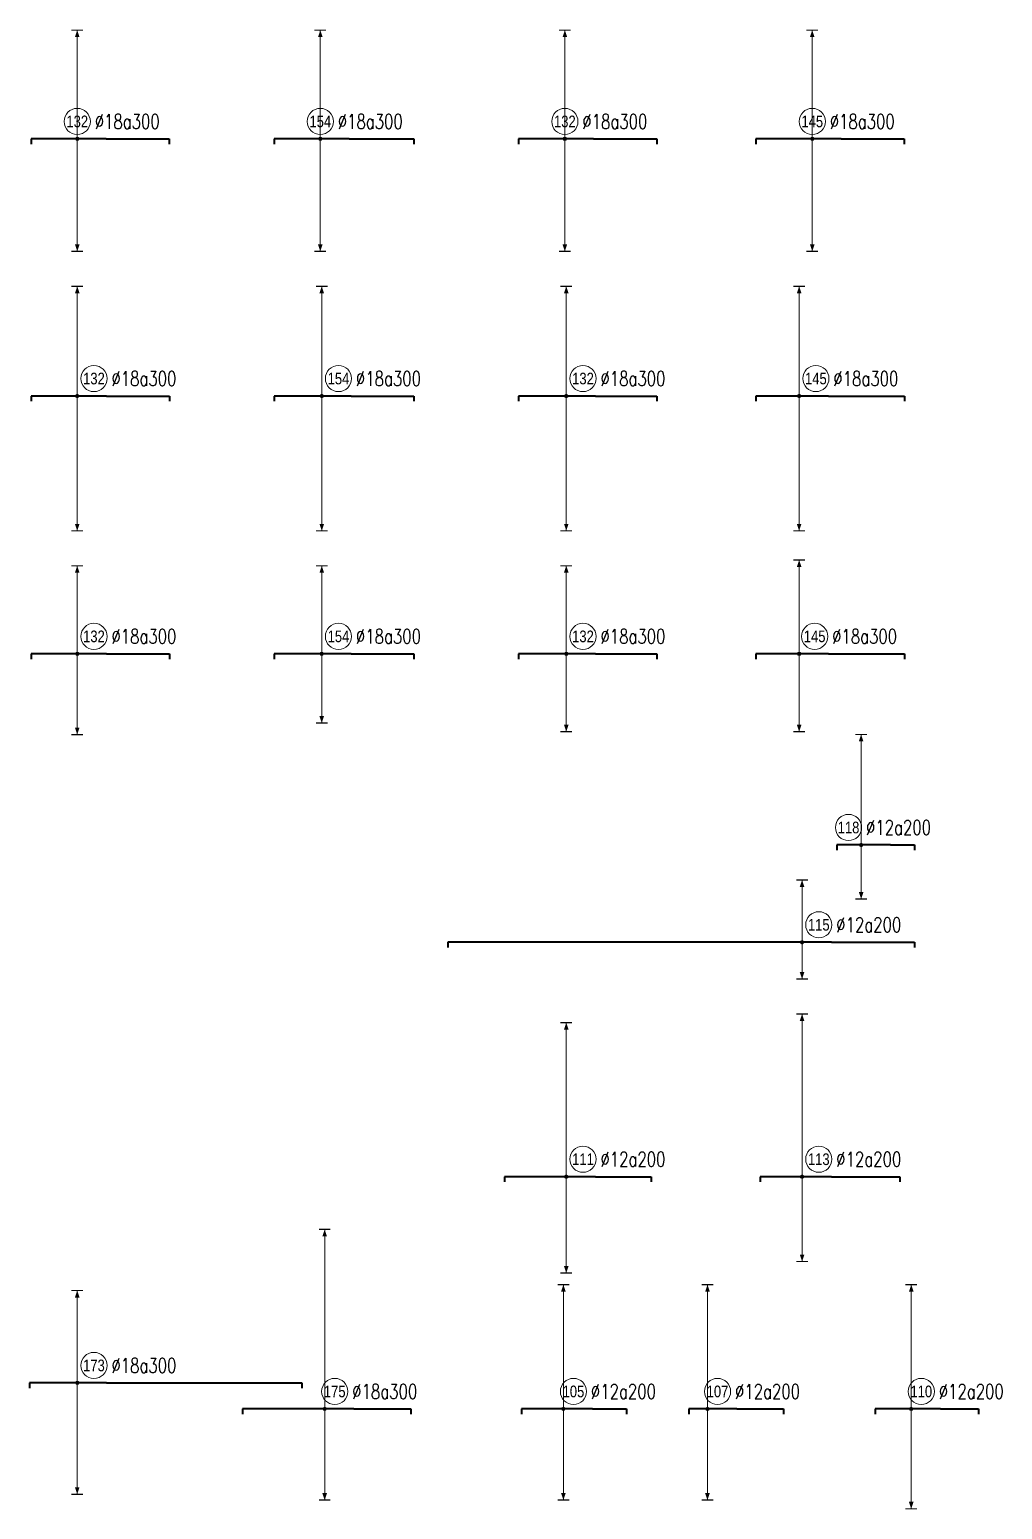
# Model space of a CAD drawing. Header units: millimetres. Extents: x -415354 to 592036, y -374841 to 139309.
# Drawn here: x 103400 to 136818, y -80220 to -29380 of the extents above; entities that cross this region are included whole.
import ezdxf
from ezdxf.enums import TextEntityAlignment as Align

# ---------------------------------------------------------------- set-up
doc = ezdxf.new("R2010")
doc.units = ezdxf.units.MM
doc.header["$MEASUREMENT"] = 0
for name, color, linetype, lineweight in [('NDC_S_DIM', 1, 'Continuous', 15), ('NDC_S_REBAR', 4, 'Continuous', 35), ('NDC_S_VN TEXT', 7, 'Continuous', 20)]:
    doc.layers.add(name, color=color, linetype=linetype, lineweight=lineweight)
doc.styles.add('ARIAL', font='arial.ttf', dxfattribs={"width": 0.8})
doc.styles.add('NDC_EN TXT', font='romans.shx', dxfattribs={"width": 0.8})

# ---------------------------------------------------------------- blocks, each defined once
blk = doc.blocks.new('*U107')
h = blk.add_hatch(color=6)
edge = h.paths.add_edge_path()
edge.add_arc((-4.95, 0), 0.3, 0, 360)
at = {"layer": 'NDC_S_DIM', "color": 8}
for q in [(-4.95, 18.68), (-4.95, -19.32)]:
    blk.add_line((-4.95, 0), q, dxfattribs=at)
for points in [[(-5.95, 18.68, 0.2, 0.2, 0), (-3.95, 18.68, 0, 0, 0)], [(-5.95, -19.32, 0.2, 0.2, 0), (-3.95, -19.32, 0, 0, 0)]]:
    blk.add_lwpolyline(points, format="xyseb", dxfattribs=at)
at = {"layer": 'NDC_S_DIM'}
blk.add_circle((-4.95, 3), 2.25, dxfattribs=at)
at = {"layer": 'NDC_S_DIM', "color": 6}
blk.add_circle((-4.95, 0), 0.3, dxfattribs=at)
at = {"layer": 'NDC_S_DIM', "color": 8}
for points in [[(-5.35, 17.48), (-4.95, 18.68), (-4.55, 17.48)], [(-5.35, -18.12), (-4.95, -19.32), (-4.55, -18.12)]]:
    blk.add_solid(points, dxfattribs=at)
at = {"layer": 'NDC_S_REBAR'}
for p, q in [((0, 0), (-12.89, 0)), ((-12.89, 0), (-12.89, -0.9)), ((0, 0), (10.86, 0)), ((10.86, 0), (10.86, -0.9)), ((-12.89, -0.9), (-12.89, -0.9)), ((10.86, -0.9), (10.86, -0.9))]:
    blk.add_line(p, q, dxfattribs=at)
at = {"layer": 'NDC_S_VN TEXT', "style": 'ARIAL', "width": 0.8}
blk.add_attdef('KHT', text='', height=2, dxfattribs=at).set_placement((-4.95, 3), align=Align.MIDDLE_CENTER)
at = {"layer": 'NDC_S_VN TEXT', "color": 3, "style": 'NDC_EN TXT', "width": 0.75}
blk.add_attdef('DKT', (-1.95, 1.75), '', height=2.5, dxfattribs=at)
blk = doc.blocks.new('*U96')
h = blk.add_hatch(color=6)
edge = h.paths.add_edge_path()
edge.add_arc((-5.03, 0), 0.3, 0, 360)
at = {"layer": 'NDC_S_DIM', "color": 8}
for q in [(-5.03, 18.84), (-5.03, -23.16)]:
    blk.add_line((-5.03, 0), q, dxfattribs=at)
for points in [[(-6.03, 18.84, 0.2, 0.2, 0), (-4.03, 18.84, 0, 0, 0)], [(-6.03, -23.16, 0.2, 0.2, 0), (-4.03, -23.16, 0, 0, 0)]]:
    blk.add_lwpolyline(points, format="xyseb", dxfattribs=at)
at = {"layer": 'NDC_S_DIM'}
blk.add_circle((-2.16, 3), 2.25, dxfattribs=at)
at = {"layer": 'NDC_S_DIM', "color": 6}
blk.add_circle((-5.03, 0), 0.3, dxfattribs=at)
at = {"layer": 'NDC_S_DIM', "color": 8}
for points in [[(-5.43, 17.64), (-5.03, 18.84), (-4.63, 17.64)], [(-5.43, -21.96), (-5.03, -23.16), (-4.63, -21.96)]]:
    blk.add_solid(points, dxfattribs=at)
at = {"layer": 'NDC_S_REBAR'}
for p, q in [((0, 0), (-12.96, 0)), ((-12.96, 0), (-12.96, -0.9)), ((0, 0), (10.79, 0)), ((10.79, 0), (10.79, -0.9)), ((-12.96, -0.9), (-12.96, -0.9)), ((10.79, -0.9), (10.79, -0.9))]:
    blk.add_line(p, q, dxfattribs=at)
at = {"layer": 'NDC_S_VN TEXT', "style": 'ARIAL', "width": 0.8}
blk.add_attdef('KHT', text='', height=2, dxfattribs=at).set_placement((-2.16, 3), align=Align.MIDDLE_CENTER)
at = {"layer": 'NDC_S_VN TEXT', "color": 3, "style": 'NDC_EN TXT', "width": 0.75}
blk.add_attdef('DKT', (0.84, 1.75), '', height=2.5, dxfattribs=at)
blk = doc.blocks.new('*U97')
h = blk.add_hatch(color=6)
edge = h.paths.add_edge_path()
edge.add_arc((-5.03, 0), 0.3, 0, 360)
at = {"layer": 'NDC_S_DIM', "color": 8}
for q in [(-5.03, 18.84), (-5.03, -23.16)]:
    blk.add_line((-5.03, 0), q, dxfattribs=at)
for points in [[(-6.03, 18.84, 0.2, 0.2, 0), (-4.03, 18.84, 0, 0, 0)], [(-6.03, -23.16, 0.2, 0.2, 0), (-4.03, -23.16, 0, 0, 0)]]:
    blk.add_lwpolyline(points, format="xyseb", dxfattribs=at)
at = {"layer": 'NDC_S_DIM'}
blk.add_circle((-2.16, 3), 2.25, dxfattribs=at)
at = {"layer": 'NDC_S_DIM', "color": 6}
blk.add_circle((-5.03, 0), 0.3, dxfattribs=at)
at = {"layer": 'NDC_S_DIM', "color": 8}
for points in [[(-5.43, 17.64), (-5.03, 18.84), (-4.63, 17.64)], [(-5.43, -21.96), (-5.03, -23.16), (-4.63, -21.96)]]:
    blk.add_solid(points, dxfattribs=at)
at = {"layer": 'NDC_S_REBAR'}
for p, q in [((0, 0), (-13.21, 0)), ((-13.21, 0), (-13.21, -0.9)), ((0, 0), (10.79, 0)), ((10.79, 0), (10.79, -0.9)), ((-13.21, -0.9), (-13.21, -0.9)), ((10.79, -0.9), (10.79, -0.9))]:
    blk.add_line(p, q, dxfattribs=at)
at = {"layer": 'NDC_S_VN TEXT', "style": 'ARIAL', "width": 0.8}
blk.add_attdef('KHT', text='', height=2, dxfattribs=at).set_placement((-2.16, 3), align=Align.MIDDLE_CENTER)
at = {"layer": 'NDC_S_VN TEXT', "color": 3, "style": 'NDC_EN TXT', "width": 0.75}
blk.add_attdef('DKT', (0.84, 1.75), '', height=2.5, dxfattribs=at)
blk = doc.blocks.new('*U100')
h = blk.add_hatch(color=6)
edge = h.paths.add_edge_path()
edge.add_arc((-5.03, 0), 0.3, 0, 360)
at = {"layer": 'NDC_S_DIM', "color": 8}
for q in [(-5.03, 18.84), (-5.03, -23.16)]:
    blk.add_line((-5.03, 0), q, dxfattribs=at)
for points in [[(-6.03, 18.84, 0.2, 0.2, 0), (-4.03, 18.84, 0, 0, 0)], [(-6.03, -23.16, 0.2, 0.2, 0), (-4.03, -23.16, 0, 0, 0)]]:
    blk.add_lwpolyline(points, format="xyseb", dxfattribs=at)
at = {"layer": 'NDC_S_DIM'}
blk.add_circle((-2.16, 3), 2.25, dxfattribs=at)
at = {"layer": 'NDC_S_DIM', "color": 6}
blk.add_circle((-5.03, 0), 0.3, dxfattribs=at)
at = {"layer": 'NDC_S_DIM', "color": 8}
for points in [[(-5.43, 17.64), (-5.03, 18.84), (-4.63, 17.64)], [(-5.43, -21.96), (-5.03, -23.16), (-4.63, -21.96)]]:
    blk.add_solid(points, dxfattribs=at)
at = {"layer": 'NDC_S_REBAR'}
for p, q in [((0, 0), (-13.21, 0)), ((-13.21, 0), (-13.21, -0.9)), ((0, 0), (10.54, 0)), ((10.54, 0), (10.54, -0.9)), ((-13.21, -0.9), (-13.21, -0.9)), ((10.54, -0.9), (10.54, -0.9))]:
    blk.add_line(p, q, dxfattribs=at)
at = {"layer": 'NDC_S_VN TEXT', "style": 'ARIAL', "width": 0.8}
blk.add_attdef('KHT', text='', height=2, dxfattribs=at).set_placement((-2.16, 3), align=Align.MIDDLE_CENTER)
at = {"layer": 'NDC_S_VN TEXT', "color": 3, "style": 'NDC_EN TXT', "width": 0.75}
blk.add_attdef('DKT', (0.84, 1.75), '', height=2.5, dxfattribs=at)
blk = doc.blocks.new('*U101')
h = blk.add_hatch(color=6)
edge = h.paths.add_edge_path()
edge.add_arc((-5.03, 0), 0.3, 0, 360)
at = {"layer": 'NDC_S_DIM', "color": 8}
for q in [(-5.03, 18.84), (-5.03, -23.16)]:
    blk.add_line((-5.03, 0), q, dxfattribs=at)
for points in [[(-6.03, 18.84, 0.2, 0.2, 0), (-4.03, 18.84, 0, 0, 0)], [(-6.03, -23.16, 0.2, 0.2, 0), (-4.03, -23.16, 0, 0, 0)]]:
    blk.add_lwpolyline(points, format="xyseb", dxfattribs=at)
at = {"layer": 'NDC_S_DIM'}
blk.add_circle((-2.16, 3), 2.25, dxfattribs=at)
at = {"layer": 'NDC_S_DIM', "color": 6}
blk.add_circle((-5.03, 0), 0.3, dxfattribs=at)
at = {"layer": 'NDC_S_DIM', "color": 8}
for points in [[(-5.43, 17.64), (-5.03, 18.84), (-4.63, 17.64)], [(-5.43, -21.96), (-5.03, -23.16), (-4.63, -21.96)]]:
    blk.add_solid(points, dxfattribs=at)
at = {"layer": 'NDC_S_REBAR'}
for p, q in [((0, 0), (-12.46, 0)), ((-12.46, 0), (-12.46, -0.9)), ((0, 0), (13.04, 0)), ((13.04, 0), (13.04, -0.9)), ((-12.46, -0.9), (-12.46, -0.9)), ((13.04, -0.9), (13.04, -0.9))]:
    blk.add_line(p, q, dxfattribs=at)
at = {"layer": 'NDC_S_VN TEXT', "style": 'ARIAL', "width": 0.8}
blk.add_attdef('KHT', text='', height=2, dxfattribs=at).set_placement((-2.16, 3), align=Align.MIDDLE_CENTER)
at = {"layer": 'NDC_S_VN TEXT', "color": 3, "style": 'NDC_EN TXT', "width": 0.75}
blk.add_attdef('DKT', (0.84, 1.75), '', height=2.5, dxfattribs=at)
blk = doc.blocks.new('*U92')
h = blk.add_hatch(color=6)
edge = h.paths.add_edge_path()
edge.add_arc((-5.03, 0), 0.3, 0, 360)
at = {"layer": 'NDC_S_DIM', "color": 8}
for q in [(-5.03, 15.13), (-5.03, -13.87)]:
    blk.add_line((-5.03, 0), q, dxfattribs=at)
for points in [[(-6.03, 15.13, 0.2, 0.2, 0), (-4.03, 15.13, 0, 0, 0)], [(-6.03, -13.87, 0.2, 0.2, 0), (-4.03, -13.87, 0, 0, 0)]]:
    blk.add_lwpolyline(points, format="xyseb", dxfattribs=at)
at = {"layer": 'NDC_S_DIM'}
blk.add_circle((-2.16, 3), 2.25, dxfattribs=at)
at = {"layer": 'NDC_S_DIM', "color": 6}
blk.add_circle((-5.03, 0), 0.3, dxfattribs=at)
at = {"layer": 'NDC_S_DIM', "color": 8}
for points in [[(-5.43, 13.93), (-5.03, 15.13), (-4.63, 13.93)], [(-5.43, -12.67), (-5.03, -13.87), (-4.63, -12.67)]]:
    blk.add_solid(points, dxfattribs=at)
at = {"layer": 'NDC_S_REBAR'}
for p, q in [((0, 0), (-12.96, 0)), ((-12.96, 0), (-12.96, -0.9)), ((0, 0), (10.79, 0)), ((10.79, 0), (10.79, -0.9)), ((-12.96, -0.9), (-12.96, -0.9)), ((10.79, -0.9), (10.79, -0.9))]:
    blk.add_line(p, q, dxfattribs=at)
at = {"layer": 'NDC_S_VN TEXT', "style": 'ARIAL', "width": 0.8}
blk.add_attdef('KHT', text='', height=2, dxfattribs=at).set_placement((-2.16, 3), align=Align.MIDDLE_CENTER)
at = {"layer": 'NDC_S_VN TEXT', "color": 3, "style": 'NDC_EN TXT', "width": 0.75}
blk.add_attdef('DKT', (0.84, 1.75), '', height=2.5, dxfattribs=at)
blk = doc.blocks.new('*U71')
h = blk.add_hatch(color=6)
edge = h.paths.add_edge_path()
edge.add_arc((-5.03, 0), 0.3, 0, 360)
at = {"layer": 'NDC_S_DIM', "color": 8}
for q in [(-5.03, 15.13), (-5.03, -11.87)]:
    blk.add_line((-5.03, 0), q, dxfattribs=at)
for points in [[(-6.03, 15.13, 0.2, 0.2, 0), (-4.03, 15.13, 0, 0, 0)], [(-6.03, -11.87, 0.2, 0.2, 0), (-4.03, -11.87, 0, 0, 0)]]:
    blk.add_lwpolyline(points, format="xyseb", dxfattribs=at)
at = {"layer": 'NDC_S_DIM'}
blk.add_circle((-2.16, 3), 2.25, dxfattribs=at)
at = {"layer": 'NDC_S_DIM', "color": 6}
blk.add_circle((-5.03, 0), 0.3, dxfattribs=at)
at = {"layer": 'NDC_S_DIM', "color": 8}
for points in [[(-5.43, 13.93), (-5.03, 15.13), (-4.63, 13.93)], [(-5.43, -10.67), (-5.03, -11.87), (-4.63, -10.67)]]:
    blk.add_solid(points, dxfattribs=at)
at = {"layer": 'NDC_S_REBAR'}
for p, q in [((0, 0), (-13.21, 0)), ((-13.21, 0), (-13.21, -0.9)), ((0, 0), (10.79, 0)), ((10.79, 0), (10.79, -0.9)), ((-13.21, -0.9), (-13.21, -0.9)), ((10.79, -0.9), (10.79, -0.9))]:
    blk.add_line(p, q, dxfattribs=at)
at = {"layer": 'NDC_S_VN TEXT', "style": 'ARIAL', "width": 0.8}
blk.add_attdef('KHT', text='', height=2, dxfattribs=at).set_placement((-2.16, 3), align=Align.MIDDLE_CENTER)
at = {"layer": 'NDC_S_VN TEXT', "color": 3, "style": 'NDC_EN TXT', "width": 0.75}
blk.add_attdef('DKT', (0.84, 1.75), '', height=2.5, dxfattribs=at)
blk = doc.blocks.new('*U72')
h = blk.add_hatch(color=6)
edge = h.paths.add_edge_path()
edge.add_arc((-5.03, 0), 0.3, 0, 360)
at = {"layer": 'NDC_S_DIM', "color": 8}
for q in [(-5.03, 15.13), (-5.03, -13.37)]:
    blk.add_line((-5.03, 0), q, dxfattribs=at)
for points in [[(-6.03, 15.13, 0.2, 0.2, 0), (-4.03, 15.13, 0, 0, 0)], [(-6.03, -13.37, 0.2, 0.2, 0), (-4.03, -13.37, 0, 0, 0)]]:
    blk.add_lwpolyline(points, format="xyseb", dxfattribs=at)
at = {"layer": 'NDC_S_DIM'}
blk.add_circle((-2.16, 3), 2.25, dxfattribs=at)
at = {"layer": 'NDC_S_DIM', "color": 6}
blk.add_circle((-5.03, 0), 0.3, dxfattribs=at)
at = {"layer": 'NDC_S_DIM', "color": 8}
for points in [[(-5.43, 13.93), (-5.03, 15.13), (-4.63, 13.93)], [(-5.43, -12.17), (-5.03, -13.37), (-4.63, -12.17)]]:
    blk.add_solid(points, dxfattribs=at)
at = {"layer": 'NDC_S_REBAR'}
for p, q in [((0, 0), (-13.21, 0)), ((-13.21, 0), (-13.21, -0.9)), ((0, 0), (10.54, 0)), ((10.54, 0), (10.54, -0.9)), ((-13.21, -0.9), (-13.21, -0.9)), ((10.54, -0.9), (10.54, -0.9))]:
    blk.add_line(p, q, dxfattribs=at)
at = {"layer": 'NDC_S_VN TEXT', "style": 'ARIAL', "width": 0.8}
blk.add_attdef('KHT', text='', height=2, dxfattribs=at).set_placement((-2.16, 3), align=Align.MIDDLE_CENTER)
at = {"layer": 'NDC_S_VN TEXT', "color": 3, "style": 'NDC_EN TXT', "width": 0.75}
blk.add_attdef('DKT', (0.84, 1.75), '', height=2.5, dxfattribs=at)
blk = doc.blocks.new('*U69')
h = blk.add_hatch(color=6)
edge = h.paths.add_edge_path()
edge.add_arc((-5.03, 0), 0.3, 0, 360)
at = {"layer": 'NDC_S_DIM', "color": 8}
for q in [(-5.03, 16.13), (-5.03, -13.37)]:
    blk.add_line((-5.03, 0), q, dxfattribs=at)
for points in [[(-6.03, 16.13, 0.2, 0.2, 0), (-4.03, 16.13, 0, 0, 0)], [(-6.03, -13.37, 0.2, 0.2, 0), (-4.03, -13.37, 0, 0, 0)]]:
    blk.add_lwpolyline(points, format="xyseb", dxfattribs=at)
at = {"layer": 'NDC_S_DIM'}
blk.add_circle((-2.37, 3), 2.25, dxfattribs=at)
at = {"layer": 'NDC_S_DIM', "color": 6}
blk.add_circle((-5.03, 0), 0.3, dxfattribs=at)
at = {"layer": 'NDC_S_DIM', "color": 8}
for points in [[(-5.43, 14.93), (-5.03, 16.13), (-4.63, 14.93)], [(-5.43, -12.17), (-5.03, -13.37), (-4.63, -12.17)]]:
    blk.add_solid(points, dxfattribs=at)
at = {"layer": 'NDC_S_REBAR'}
for p, q in [((0, 0), (-12.46, 0)), ((-12.46, 0), (-12.46, -0.9)), ((0, 0), (13.04, 0)), ((13.04, 0), (13.04, -0.9)), ((-12.46, -0.9), (-12.46, -0.9)), ((13.04, -0.9), (13.04, -0.9))]:
    blk.add_line(p, q, dxfattribs=at)
at = {"layer": 'NDC_S_VN TEXT', "style": 'ARIAL', "width": 0.8}
blk.add_attdef('KHT', text='', height=2, dxfattribs=at).set_placement((-2.37, 3), align=Align.MIDDLE_CENTER)
at = {"layer": 'NDC_S_VN TEXT', "color": 3, "style": 'NDC_EN TXT', "width": 0.75}
blk.add_attdef('DKT', (0.63, 1.75), '', height=2.5, dxfattribs=at)
blk = doc.blocks.new('*U63')
h = blk.add_hatch(color=6)
edge = h.paths.add_edge_path()
edge.add_arc((-5.03, 0), 0.3, 0, 360)
at = {"layer": 'NDC_S_DIM', "color": 8}
for q in [(-5.03, 18.97), (-5.03, -9.29)]:
    blk.add_line((-5.03, 0), q, dxfattribs=at)
for points in [[(-6.03, 18.97, 0.2, 0.2, 0), (-4.03, 18.97, 0, 0, 0)], [(-6.03, -9.29, 0.2, 0.2, 0), (-4.03, -9.29, 0, 0, 0)]]:
    blk.add_lwpolyline(points, format="xyseb", dxfattribs=at)
at = {"layer": 'NDC_S_DIM'}
blk.add_circle((-7.2, 3), 2.25, dxfattribs=at)
at = {"layer": 'NDC_S_DIM', "color": 6}
blk.add_circle((-5.03, 0), 0.3, dxfattribs=at)
at = {"layer": 'NDC_S_DIM', "color": 8}
for points in [[(-5.43, 17.77), (-5.03, 18.97), (-4.63, 17.77)], [(-5.43, -8.09), (-5.03, -9.29), (-4.63, -8.09)]]:
    blk.add_solid(points, dxfattribs=at)
at = {"layer": 'NDC_S_REBAR'}
for p, q in [((0, 0), (-9.21, 0)), ((-9.21, 0), (-9.21, -0.9)), ((0, 0), (4.14, 0)), ((4.14, 0), (4.14, -0.9)), ((-9.21, -0.9), (-9.21, -0.9)), ((4.14, -0.9), (4.14, -0.9))]:
    blk.add_line(p, q, dxfattribs=at)
at = {"layer": 'NDC_S_VN TEXT', "style": 'ARIAL', "width": 0.8}
blk.add_attdef('KHT', text='', height=2, dxfattribs=at).set_placement((-7.2, 3), align=Align.MIDDLE_CENTER)
at = {"layer": 'NDC_S_VN TEXT', "color": 3, "style": 'NDC_EN TXT', "width": 0.75}
blk.add_attdef('DKT', (-4.2, 1.75), '', height=2.5, dxfattribs=at)
blk = doc.blocks.new('*U54')
h = blk.add_hatch(color=6)
edge = h.paths.add_edge_path()
edge.add_arc((-5.03, 0), 0.3, 0, 360)
at = {"layer": 'NDC_S_DIM', "color": 8}
for q in [(-5.03, 26.45), (-5.03, -16.55)]:
    blk.add_line((-5.03, 0), q, dxfattribs=at)
for points in [[(-6.03, 26.45, 0.2, 0.2, 0), (-4.03, 26.45, 0, 0, 0)], [(-6.03, -16.55, 0.2, 0.2, 0), (-4.03, -16.55, 0, 0, 0)]]:
    blk.add_lwpolyline(points, format="xyseb", dxfattribs=at)
at = {"layer": 'NDC_S_DIM'}
blk.add_circle((-2.16, 3), 2.25, dxfattribs=at)
at = {"layer": 'NDC_S_DIM', "color": 6}
blk.add_circle((-5.03, 0), 0.3, dxfattribs=at)
at = {"layer": 'NDC_S_DIM', "color": 8}
for points in [[(-5.43, 25.25), (-5.03, 26.45), (-4.63, 25.25)], [(-5.43, -15.35), (-5.03, -16.55), (-4.63, -15.35)]]:
    blk.add_solid(points, dxfattribs=at)
at = {"layer": 'NDC_S_REBAR'}
for p, q in [((0, 0), (-15.66, 0)), ((-15.66, 0), (-15.66, -0.9)), ((0, 0), (9.54, 0)), ((9.54, 0), (9.54, -0.9)), ((-15.66, -0.9), (-15.66, -0.9)), ((9.54, -0.9), (9.54, -0.9))]:
    blk.add_line(p, q, dxfattribs=at)
at = {"layer": 'NDC_S_VN TEXT', "style": 'ARIAL', "width": 0.8}
blk.add_attdef('KHT', text='', height=2, dxfattribs=at).set_placement((-2.16, 3), align=Align.MIDDLE_CENTER)
at = {"layer": 'NDC_S_VN TEXT', "color": 3, "style": 'NDC_EN TXT', "width": 0.75}
blk.add_attdef('DKT', (0.84, 1.75), '', height=2.5, dxfattribs=at)
blk = doc.blocks.new('*U55')
h = blk.add_hatch(color=6)
edge = h.paths.add_edge_path()
edge.add_arc((-5.03, 0), 0.3, 0, 360)
at = {"layer": 'NDC_S_DIM', "color": 8}
for q in [(-5.03, 27.95), (-5.03, -14.57)]:
    blk.add_line((-5.03, 0), q, dxfattribs=at)
for points in [[(-6.03, 27.95, 0.2, 0.2, 0), (-4.03, 27.95, 0, 0, 0)], [(-6.03, -14.57, 0.2, 0.2, 0), (-4.03, -14.57, 0, 0, 0)]]:
    blk.add_lwpolyline(points, format="xyseb", dxfattribs=at)
at = {"layer": 'NDC_S_DIM'}
blk.add_circle((-2.16, 3), 2.25, dxfattribs=at)
at = {"layer": 'NDC_S_DIM', "color": 6}
blk.add_circle((-5.03, 0), 0.3, dxfattribs=at)
at = {"layer": 'NDC_S_DIM', "color": 8}
for points in [[(-5.43, 26.75), (-5.03, 27.95), (-4.63, 26.75)], [(-5.43, -13.37), (-5.03, -14.57), (-4.63, -13.37)]]:
    blk.add_solid(points, dxfattribs=at)
at = {"layer": 'NDC_S_REBAR'}
for p, q in [((0, 0), (-12.21, 0)), ((-12.21, 0), (-12.21, -0.9)), ((0, 0), (11.79, 0)), ((11.79, 0), (11.79, -0.9)), ((-12.21, -0.9), (-12.21, -0.9)), ((11.79, -0.9), (11.79, -0.9))]:
    blk.add_line(p, q, dxfattribs=at)
at = {"layer": 'NDC_S_VN TEXT', "style": 'ARIAL', "width": 0.8}
blk.add_attdef('KHT', text='', height=2, dxfattribs=at).set_placement((-2.16, 3), align=Align.MIDDLE_CENTER)
at = {"layer": 'NDC_S_VN TEXT', "color": 3, "style": 'NDC_EN TXT', "width": 0.75}
blk.add_attdef('DKT', (0.84, 1.75), '', height=2.5, dxfattribs=at)
blk = doc.blocks.new('*U49')
h = blk.add_hatch(color=6)
edge = h.paths.add_edge_path()
edge.add_arc((-5.03, 0), 0.3, 0, 360)
at = {"layer": 'NDC_S_DIM', "color": 8}
for q in [(-5.03, 15.87), (-5.03, -19.13)]:
    blk.add_line((-5.03, 0), q, dxfattribs=at)
for points in [[(-6.03, 15.87, 0.2, 0.2, 0), (-4.03, 15.87, 0, 0, 0)], [(-6.03, -19.13, 0.2, 0.2, 0), (-4.03, -19.13, 0, 0, 0)]]:
    blk.add_lwpolyline(points, format="xyseb", dxfattribs=at)
at = {"layer": 'NDC_S_DIM'}
blk.add_circle((-2.16, 3), 2.25, dxfattribs=at)
at = {"layer": 'NDC_S_DIM', "color": 6}
blk.add_circle((-5.03, 0), 0.3, dxfattribs=at)
at = {"layer": 'NDC_S_DIM', "color": 8}
for points in [[(-5.43, 14.67), (-5.03, 15.87), (-4.63, 14.67)], [(-5.43, -17.93), (-5.03, -19.13), (-4.63, -17.93)]]:
    blk.add_solid(points, dxfattribs=at)
at = {"layer": 'NDC_S_REBAR'}
for p, q in [((0, 0), (-13.21, 0)), ((-13.21, 0), (-13.21, -0.9)), ((0, 0), (33.53, 0)), ((33.53, 0), (33.53, -0.9)), ((-13.21, -0.9), (-13.21, -0.9)), ((33.53, -0.9), (33.53, -0.9))]:
    blk.add_line(p, q, dxfattribs=at)
at = {"layer": 'NDC_S_VN TEXT', "style": 'ARIAL', "width": 0.8}
blk.add_attdef('KHT', text='', height=2, dxfattribs=at).set_placement((-2.16, 3), align=Align.MIDDLE_CENTER)
at = {"layer": 'NDC_S_VN TEXT', "color": 3, "style": 'NDC_EN TXT', "width": 0.75}
blk.add_attdef('DKT', (0.84, 1.75), '', height=2.5, dxfattribs=at)
blk = doc.blocks.new('*U91')
h = blk.add_hatch(color=6)
edge = h.paths.add_edge_path()
edge.add_arc((-5.03, 0), 0.3, 0, 360)
at = {"layer": 'NDC_S_DIM', "color": 8}
for q in [(-5.03, 30.84), (-5.03, -15.66)]:
    blk.add_line((-5.03, 0), q, dxfattribs=at)
for points in [[(-6.03, 30.84, 0.2, 0.2, 0), (-4.03, 30.84, 0, 0, 0)], [(-6.03, -15.66, 0.2, 0.2, 0), (-4.03, -15.66, 0, 0, 0)]]:
    blk.add_lwpolyline(points, format="xyseb", dxfattribs=at)
at = {"layer": 'NDC_S_DIM'}
blk.add_circle((-3.3, 3), 2.25, dxfattribs=at)
at = {"layer": 'NDC_S_DIM', "color": 6}
blk.add_circle((-5.03, 0), 0.3, dxfattribs=at)
at = {"layer": 'NDC_S_DIM', "color": 8}
for points in [[(-5.43, 29.64), (-5.03, 30.84), (-4.63, 29.64)], [(-5.43, -14.46), (-5.03, -15.66), (-4.63, -14.46)]]:
    blk.add_solid(points, dxfattribs=at)
at = {"layer": 'NDC_S_REBAR'}
for p, q in [((0, 0), (-19.13, 0)), ((-19.13, 0), (-19.13, -0.9)), ((0, 0), (9.79, 0)), ((9.79, 0), (9.79, -0.9)), ((-19.13, -0.9), (-19.13, -0.9)), ((9.79, -0.9), (9.79, -0.9))]:
    blk.add_line(p, q, dxfattribs=at)
at = {"layer": 'NDC_S_VN TEXT', "style": 'ARIAL', "width": 0.8}
blk.add_attdef('KHT', text='', height=2, dxfattribs=at).set_placement((-3.3, 3), align=Align.MIDDLE_CENTER)
at = {"layer": 'NDC_S_VN TEXT', "color": 3, "style": 'NDC_EN TXT', "width": 0.75}
blk.add_attdef('DKT', (-0.3, 1.75), '', height=2.5, dxfattribs=at)
blk = doc.blocks.new('*U76')
h = blk.add_hatch(color=6)
edge = h.paths.add_edge_path()
edge.add_arc((-5.03, 0), 0.3, 0, 360)
at = {"layer": 'NDC_S_DIM', "color": 8}
for q in [(-5.03, 10.68), (-5.03, -6.32)]:
    blk.add_line((-5.03, 0), q, dxfattribs=at)
for points in [[(-6.03, 10.68, 0.2, 0.2, 0), (-4.03, 10.68, 0, 0, 0)], [(-6.03, -6.32, 0.2, 0.2, 0), (-4.03, -6.32, 0, 0, 0)]]:
    blk.add_lwpolyline(points, format="xyseb", dxfattribs=at)
at = {"layer": 'NDC_S_DIM'}
blk.add_circle((-2.16, 3), 2.25, dxfattribs=at)
at = {"layer": 'NDC_S_DIM', "color": 6}
blk.add_circle((-5.03, 0), 0.3, dxfattribs=at)
at = {"layer": 'NDC_S_DIM', "color": 8}
for points in [[(-5.43, 9.48), (-5.03, 10.68), (-4.63, 9.48)], [(-5.43, -5.12), (-5.03, -6.32), (-4.63, -5.12)]]:
    blk.add_solid(points, dxfattribs=at)
at = {"layer": 'NDC_S_REBAR'}
for p, q in [((0, 0), (-65.86, 0)), ((-65.86, 0), (-65.86, -0.9)), ((0, 0), (14.29, 0)), ((14.29, 0), (14.29, -0.9)), ((-65.86, -0.9), (-65.86, -0.9)), ((14.29, -0.9), (14.29, -0.9))]:
    blk.add_line(p, q, dxfattribs=at)
at = {"layer": 'NDC_S_VN TEXT', "style": 'ARIAL', "width": 0.8}
blk.add_attdef('KHT', text='', height=2, dxfattribs=at).set_placement((-2.16, 3), align=Align.MIDDLE_CENTER)
at = {"layer": 'NDC_S_VN TEXT', "color": 3, "style": 'NDC_EN TXT', "width": 0.75}
blk.add_attdef('DKT', (0.84, 1.75), '', height=2.5, dxfattribs=at)
blk = doc.blocks.new('*U560')
h = blk.add_hatch(color=6)
edge = h.paths.add_edge_path()
edge.add_arc((-4.95, 0), 0.3, 0, 360)
at = {"layer": 'NDC_S_DIM', "color": 8}
for q in [(-4.95, 18.68), (-4.95, -19.32)]:
    blk.add_line((-4.95, 0), q, dxfattribs=at)
for points in [[(-5.95, 18.68, 0.2, 0.2, 0), (-3.95, 18.68, 0, 0, 0)], [(-5.95, -19.32, 0.2, 0.2, 0), (-3.95, -19.32, 0, 0, 0)]]:
    blk.add_lwpolyline(points, format="xyseb", dxfattribs=at)
at = {"layer": 'NDC_S_DIM'}
blk.add_circle((-4.95, 3), 2.25, dxfattribs=at)
at = {"layer": 'NDC_S_DIM', "color": 6}
blk.add_circle((-4.95, 0), 0.3, dxfattribs=at)
at = {"layer": 'NDC_S_DIM', "color": 8}
for points in [[(-5.35, 17.48), (-4.95, 18.68), (-4.55, 17.48)], [(-5.35, -18.12), (-4.95, -19.32), (-4.55, -18.12)]]:
    blk.add_solid(points, dxfattribs=at)
at = {"layer": 'NDC_S_REBAR'}
for p, q in [((0, 0), (-12.89, 0)), ((-12.89, 0), (-12.89, -0.9)), ((0, 0), (11.11, 0)), ((11.11, 0), (11.11, -0.9)), ((-12.89, -0.9), (-12.89, -0.9)), ((11.11, -0.9), (11.11, -0.9))]:
    blk.add_line(p, q, dxfattribs=at)
at = {"layer": 'NDC_S_VN TEXT', "style": 'ARIAL', "width": 0.8}
blk.add_attdef('KHT', text='', height=2, dxfattribs=at).set_placement((-4.95, 3), align=Align.MIDDLE_CENTER)
at = {"layer": 'NDC_S_VN TEXT', "color": 3, "style": 'NDC_EN TXT', "width": 0.75}
blk.add_attdef('DKT', (-1.95, 1.75), '', height=2.5, dxfattribs=at)
blk = doc.blocks.new('*U561')
h = blk.add_hatch(color=6)
edge = h.paths.add_edge_path()
edge.add_arc((-4.95, 0), 0.3, 0, 360)
at = {"layer": 'NDC_S_DIM', "color": 8}
for q in [(-4.95, 18.68), (-4.95, -19.32)]:
    blk.add_line((-4.95, 0), q, dxfattribs=at)
for points in [[(-5.95, 18.68, 0.2, 0.2, 0), (-3.95, 18.68, 0, 0, 0)], [(-5.95, -19.32, 0.2, 0.2, 0), (-3.95, -19.32, 0, 0, 0)]]:
    blk.add_lwpolyline(points, format="xyseb", dxfattribs=at)
at = {"layer": 'NDC_S_DIM'}
blk.add_circle((-4.95, 3), 2.25, dxfattribs=at)
at = {"layer": 'NDC_S_DIM', "color": 6}
blk.add_circle((-4.95, 0), 0.3, dxfattribs=at)
at = {"layer": 'NDC_S_DIM', "color": 8}
for points in [[(-5.35, 17.48), (-4.95, 18.68), (-4.55, 17.48)], [(-5.35, -18.12), (-4.95, -19.32), (-4.55, -18.12)]]:
    blk.add_solid(points, dxfattribs=at)
at = {"layer": 'NDC_S_REBAR'}
for p, q in [((0, 0), (-14.64, 0)), ((-14.64, 0), (-14.64, -0.9)), ((0, 0), (10.86, 0)), ((10.86, 0), (10.86, -0.9)), ((-14.64, -0.9), (-14.64, -0.9)), ((10.86, -0.9), (10.86, -0.9))]:
    blk.add_line(p, q, dxfattribs=at)
at = {"layer": 'NDC_S_VN TEXT', "style": 'ARIAL', "width": 0.8}
blk.add_attdef('KHT', text='', height=2, dxfattribs=at).set_placement((-4.95, 3), align=Align.MIDDLE_CENTER)
at = {"layer": 'NDC_S_VN TEXT', "color": 3, "style": 'NDC_EN TXT', "width": 0.75}
blk.add_attdef('DKT', (-1.95, 1.75), '', height=2.5, dxfattribs=at)
blk = doc.blocks.new('*U580')
h = blk.add_hatch(color=6)
edge = h.paths.add_edge_path()
edge.add_arc((-5.03, 0), 0.3, 0, 360)
at = {"layer": 'NDC_S_DIM', "color": 8}
for q in [(-5.03, 21.34), (-5.03, -15.66)]:
    blk.add_line((-5.03, 0), q, dxfattribs=at)
for points in [[(-6.03, 21.34, 0.2, 0.2, 0), (-4.03, 21.34, 0, 0, 0)], [(-6.03, -15.66, 0.2, 0.2, 0), (-4.03, -15.66, 0, 0, 0)]]:
    blk.add_lwpolyline(points, format="xyseb", dxfattribs=at)
at = {"layer": 'NDC_S_DIM'}
blk.add_circle((-3.3, 3), 2.25, dxfattribs=at)
at = {"layer": 'NDC_S_DIM', "color": 6}
blk.add_circle((-5.03, 0), 0.3, dxfattribs=at)
at = {"layer": 'NDC_S_DIM', "color": 8}
for points in [[(-5.43, 20.14), (-5.03, 21.34), (-4.63, 20.14)], [(-5.43, -14.46), (-5.03, -15.66), (-4.63, -14.46)]]:
    blk.add_solid(points, dxfattribs=at)
at = {"layer": 'NDC_S_REBAR'}
for p, q in [((0, 0), (-12.21, 0)), ((-12.21, 0), (-12.21, -0.9)), ((0, 0), (5.79, 0)), ((5.79, 0), (5.79, -0.9)), ((-12.21, -0.9), (-12.21, -0.9)), ((5.79, -0.9), (5.79, -0.9))]:
    blk.add_line(p, q, dxfattribs=at)
at = {"layer": 'NDC_S_VN TEXT', "style": 'ARIAL', "width": 0.8}
blk.add_attdef('KHT', text='', height=2, dxfattribs=at).set_placement((-3.3, 3), align=Align.MIDDLE_CENTER)
at = {"layer": 'NDC_S_VN TEXT', "color": 3, "style": 'NDC_EN TXT', "width": 0.75}
blk.add_attdef('DKT', (-0.3, 1.75), '', height=2.5, dxfattribs=at)
blk = doc.blocks.new('*U592')
h = blk.add_hatch(color=6)
edge = h.paths.add_edge_path()
edge.add_arc((-5.03, 0), 0.3, 0, 360)
at = {"layer": 'NDC_S_DIM', "color": 8}
for q in [(-5.03, 21.34), (-5.03, -15.66)]:
    blk.add_line((-5.03, 0), q, dxfattribs=at)
for points in [[(-6.03, 21.34, 0.2, 0.2, 0), (-4.03, 21.34, 0, 0, 0)], [(-6.03, -15.66, 0.2, 0.2, 0), (-4.03, -15.66, 0, 0, 0)]]:
    blk.add_lwpolyline(points, format="xyseb", dxfattribs=at)
at = {"layer": 'NDC_S_DIM'}
blk.add_circle((-3.3, 3), 2.25, dxfattribs=at)
at = {"layer": 'NDC_S_DIM', "color": 6}
blk.add_circle((-5.03, 0), 0.3, dxfattribs=at)
at = {"layer": 'NDC_S_DIM', "color": 8}
for points in [[(-5.43, 20.14), (-5.03, 21.34), (-4.63, 20.14)], [(-5.43, -14.46), (-5.03, -15.66), (-4.63, -14.46)]]:
    blk.add_solid(points, dxfattribs=at)
at = {"layer": 'NDC_S_REBAR'}
for p, q in [((0, 0), (-8.21, 0)), ((-8.21, 0), (-8.21, -0.9)), ((0, 0), (8.04, 0)), ((8.04, 0), (8.04, -0.9)), ((-8.21, -0.9), (-8.21, -0.9)), ((8.04, -0.9), (8.04, -0.9))]:
    blk.add_line(p, q, dxfattribs=at)
at = {"layer": 'NDC_S_VN TEXT', "style": 'ARIAL', "width": 0.8}
blk.add_attdef('KHT', text='', height=2, dxfattribs=at).set_placement((-3.3, 3), align=Align.MIDDLE_CENTER)
at = {"layer": 'NDC_S_VN TEXT', "color": 3, "style": 'NDC_EN TXT', "width": 0.75}
blk.add_attdef('DKT', (-0.3, 1.75), '', height=2.5, dxfattribs=at)
blk = doc.blocks.new('*U596')
h = blk.add_hatch(color=6)
edge = h.paths.add_edge_path()
edge.add_arc((-5.03, 0), 0.3, 0, 360)
at = {"layer": 'NDC_S_DIM', "color": 8}
for q in [(-5.03, 21.34), (-5.03, -17.16)]:
    blk.add_line((-5.03, 0), q, dxfattribs=at)
for points in [[(-6.03, 21.34, 0.2, 0.2, 0), (-4.03, 21.34, 0, 0, 0)], [(-6.03, -17.16, 0.2, 0.2, 0), (-4.03, -17.16, 0, 0, 0)]]:
    blk.add_lwpolyline(points, format="xyseb", dxfattribs=at)
at = {"layer": 'NDC_S_DIM'}
blk.add_circle((-3.3, 3), 2.25, dxfattribs=at)
at = {"layer": 'NDC_S_DIM', "color": 6}
blk.add_circle((-5.03, 0), 0.3, dxfattribs=at)
at = {"layer": 'NDC_S_DIM', "color": 8}
for points in [[(-5.43, 20.14), (-5.03, 21.34), (-4.63, 20.14)], [(-5.43, -15.96), (-5.03, -17.16), (-4.63, -15.96)]]:
    blk.add_solid(points, dxfattribs=at)
at = {"layer": 'NDC_S_REBAR'}
for p, q in [((0, 0), (-11.21, 0)), ((-11.21, 0), (-11.21, -0.9)), ((0, 0), (6.54, 0)), ((6.54, 0), (6.54, -0.9)), ((-11.21, -0.9), (-11.21, -0.9)), ((6.54, -0.9), (6.54, -0.9))]:
    blk.add_line(p, q, dxfattribs=at)
at = {"layer": 'NDC_S_VN TEXT', "style": 'ARIAL', "width": 0.8}
blk.add_attdef('KHT', text='', height=2, dxfattribs=at).set_placement((-3.3, 3), align=Align.MIDDLE_CENTER)
at = {"layer": 'NDC_S_VN TEXT', "color": 3, "style": 'NDC_EN TXT', "width": 0.75}
blk.add_attdef('DKT', (-0.3, 1.75), '', height=2.5, dxfattribs=at)

msp = doc.modelspace()

# ---------------------------------------------------------------- block references
at = {"xscale": 200, "yscale": 200, "zscale": 200}
for name, p, values in [('*U107', (106027, -33135.1), {'KHT': '132', 'DKT': '%%C18a300'}), ('*U560', (114377, -33135.1), {'KHT': '154', 'DKT': '%%C18a300'}), ('*U107', (122777, -33135.1), {'KHT': '132', 'DKT': '%%C18a300'}), ('*U561', (131277, -33135.1), {'KHT': '145', 'DKT': '%%C18a300'}), ('*U96', (106042.5, -41968.2), {'KHT': '132', 'DKT': '%%C18a300'}), ('*U97', (114442.4, -41968.2), {'KHT': '154', 'DKT': '%%C18a300'}), ('*U100', (122842.4, -41968.2), {'KHT': '132', 'DKT': '%%C18a300'}), ('*U101', (130842.4, -41968.2), {'KHT': '145', 'DKT': '%%C18a300'}), ('*U92', (106042.5, -50826.7), {'KHT': '132', 'DKT': '%%C18a300'}), ('*U71', (114442.4, -50826.7), {'KHT': '154', 'DKT': '%%C18a300'}), ('*U72', (122842.4, -50826.7), {'KHT': '132', 'DKT': '%%C18a300'}), ('*U69', (130842.4, -50826.7), {'KHT': '145', 'DKT': '%%C18a300'}), ('*U63', (132972.4, -57391.8), {'KHT': '118', 'DKT': '%%C12a200'}), ('*U76', (130942.5, -60735.1), {'KHT': '115', 'DKT': '%%C12a200'}), ('*U54', (122842.5, -68789.2), {'KHT': '111', 'DKT': '%%C12a200'}), ('*U55', (130942.5, -68789.2), {'KHT': '113', 'DKT': '%%C12a200'}), ('*U91', (114542.5, -76767.6), {'KHT': '175', 'DKT': '%%C18a300'}), ('*U49', (106042.5, -75873.9), {'KHT': '173', 'DKT': '%%C18a300'}), ('*U580', (122742.5, -76767.6), {'KHT': '105', 'DKT': '%%C12a200'}), ('*U592', (127692.5, -76767.6), {'KHT': '107', 'DKT': '%%C12a200'}), ('*U596', (134692.5, -76767.6), {'KHT': '110', 'DKT': '%%C12a200'})]:
    msp.add_blockref(name, p, dxfattribs=at).add_auto_attribs(values)

doc.saveas('drawing.dxf')
